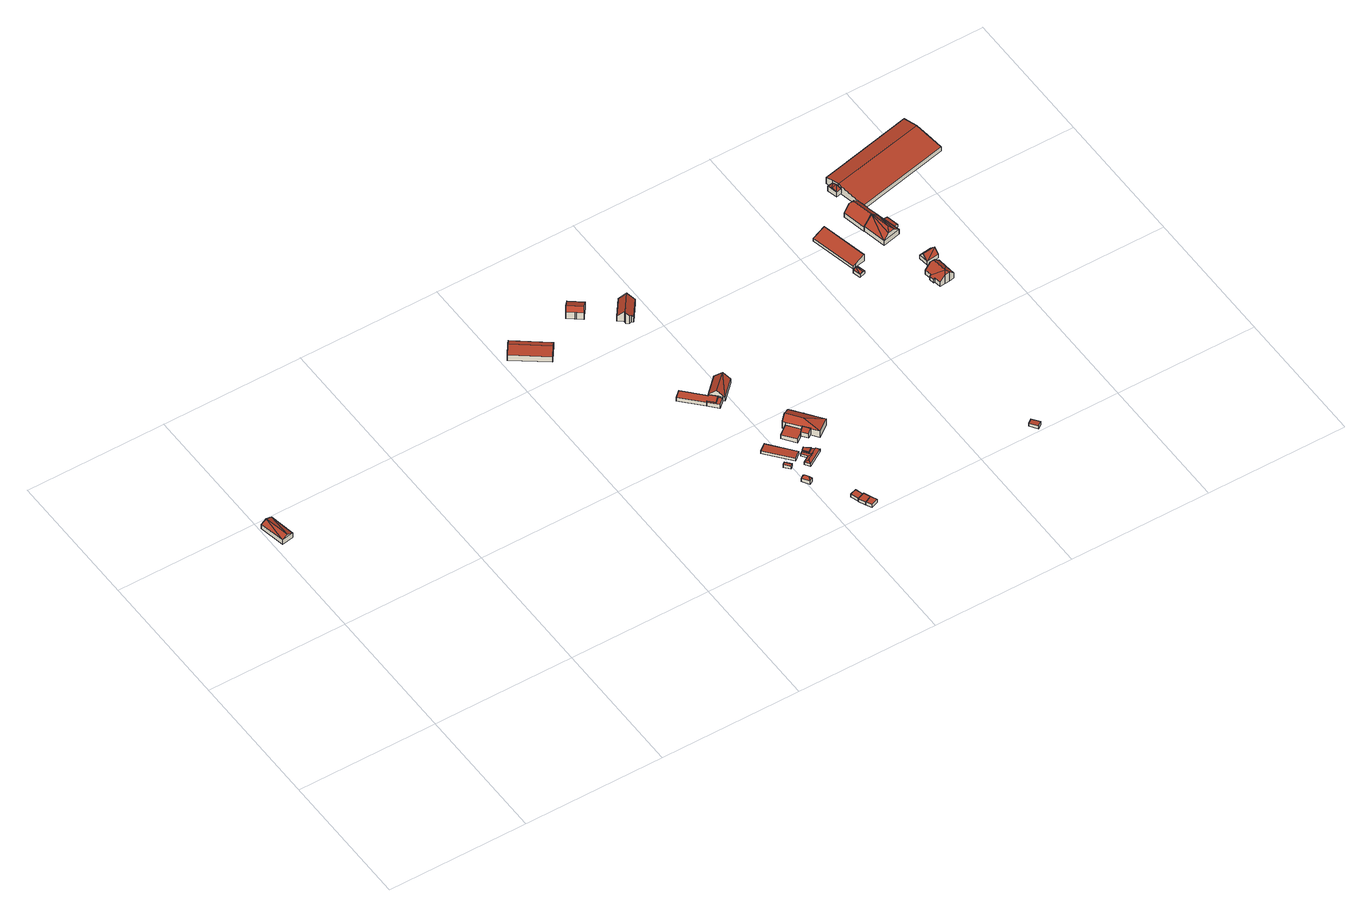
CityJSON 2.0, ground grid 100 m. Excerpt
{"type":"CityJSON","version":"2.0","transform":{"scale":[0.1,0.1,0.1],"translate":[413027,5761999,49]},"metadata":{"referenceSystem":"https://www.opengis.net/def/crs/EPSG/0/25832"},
"CityObjects":{
"building1":{"type":"Building","attributes":{"Gemeindeschluessel":"05515000","Geometrietyp2DReferenz":"3000","function":"31001_2600","roofType":"3100","measuredHeight":5.63},"geometry":[{"type":"Solid","lod":"2","boundaries":[[[[0,1,2,3]],[[4,5,1,0]],[[6,7,5,4]],[[3,2,7,6]],[[0,8,4]],[[6,9,3]],[[8,0,3]],[[3,9,8]],[[4,8,9]],[[9,6,4]],[[1,5,7,2]]]],"semantics":{"surfaces":[{"type":"WallSurface"},{"type":"RoofSurface"},{"type":"GroundSurface"}],"values":[[0,0,0,0,0,0,1,1,1,1,2]]}}]},
"building2":{"type":"Building","attributes":{"Gemeindeschluessel":"05570044","Geometrietyp2DReferenz":"3000","function":"31001_2700","roofType":"3100","measuredHeight":5.73},"geometry":[{"type":"Solid","lod":"2","boundaries":[[[[10,11,12,13]],[[14,15,11,10]],[[16,17,15,14]],[[18,19,17,16]],[[20,21,19,18]],[[13,12,21,20]],[[14,10,13,16]],[[20,18,16,13]],[[11,15,17,19,21,12]]]],"semantics":{"surfaces":[{"type":"WallSurface"},{"type":"RoofSurface"},{"type":"GroundSurface"}],"values":[[0,0,0,0,0,0,1,1,2]]}}]},
"building3":{"type":"Building","attributes":{"Gemeindeschluessel":"05570044","Geometrietyp2DReferenz":"3000","function":"31001_1310","roofType":"5000","measuredHeight":5.41},"geometry":[{"type":"Solid","lod":"2","boundaries":[[[[22,23,24,25]],[[26,27,23,22]],[[28,29,27,26]],[[25,24,29,28]],[[28,26,30]],[[30,26,22,31]],[[22,25,31]],[[31,25,28,30]],[[23,27,29,24]]]],"semantics":{"surfaces":[{"type":"WallSurface"},{"type":"RoofSurface"},{"type":"GroundSurface"}],"values":[[0,0,0,0,1,1,1,1,2]]}}]},
"building4":{"type":"Building","attributes":{"Gemeindeschluessel":"05570044","Geometrietyp2DReferenz":"3000","function":"31001_1310","roofType":"1000","measuredHeight":2.26},"geometry":[{"type":"Solid","lod":"2","boundaries":[[[[32,33,34,35]],[[36,37,33,32]],[[38,39,37,36]],[[35,34,39,38]],[[36,32,35,38]],[[33,37,39,34]]]],"semantics":{"surfaces":[{"type":"WallSurface"},{"type":"RoofSurface"},{"type":"GroundSurface"}],"values":[[0,0,0,0,1,2]]}}]},
"building5":{"type":"Building","attributes":{"Gemeindeschluessel":"05570044","Geometrietyp2DReferenz":"3000","function":"31001_2460","roofType":"2100","measuredHeight":2.51},"geometry":[{"type":"Solid","lod":"2","boundaries":[[[[40,41,42,43]],[[44,45,41,40]],[[46,47,45,44]],[[43,42,47,46]],[[44,40,43,46]],[[41,45,47,42]]]],"semantics":{"surfaces":[{"type":"WallSurface"},{"type":"RoofSurface"},{"type":"GroundSurface"}],"values":[[0,0,0,0,1,2]]}}]},
"building6":{"type":"Building","attributes":{"Gemeindeschluessel":"05570044","Geometrietyp2DReferenz":"3000","function":"31001_1000","roofType":"1000","measuredHeight":3.4},"geometry":[{"type":"Solid","lod":"2","boundaries":[[[[48,49,50,51]],[[52,53,49,48]],[[54,55,53,52]],[[56,57,55,54]],[[58,59,57,56]],[[60,61,59,58]],[[62,63,61,60]],[[64,65,63,62]],[[51,50,65,64]],[[62,60,58,56,54,52,48,51,64]],[[49,53,55,57,59,61,63,65,50]]]],"semantics":{"surfaces":[{"type":"WallSurface"},{"type":"RoofSurface"},{"type":"GroundSurface"}],"values":[[0,0,0,0,0,0,0,0,0,1,2]]}}]},
"building7":{"type":"Building","attributes":{"Gemeindeschluessel":"05570044","Geometrietyp2DReferenz":"3000","function":"31001_2700","roofType":"1000","measuredHeight":2.31},"geometry":[{"type":"Solid","lod":"2","boundaries":[[[[66,67,68,69]],[[70,71,67,66]],[[72,73,71,70]],[[69,68,73,72]],[[70,66,69,72]],[[67,71,73,68]]]],"semantics":{"surfaces":[{"type":"WallSurface"},{"type":"RoofSurface"},{"type":"GroundSurface"}],"values":[[0,0,0,0,1,2]]}}]},
"building8":{"type":"Building","attributes":{"Gemeindeschluessel":"05570044","Geometrietyp2DReferenz":"3000","function":"31001_2700","roofType":"1000","measuredHeight":2.58},"geometry":[{"type":"Solid","lod":"2","boundaries":[[[[74,75,76,77]],[[78,79,75,74]],[[80,81,79,78]],[[77,76,81,80]],[[78,74,77,80]],[[75,79,81,76]]]],"semantics":{"surfaces":[{"type":"WallSurface"},{"type":"RoofSurface"},{"type":"GroundSurface"}],"values":[[0,0,0,0,1,2]]}}]},
"building9":{"type":"Building","attributes":{"Gemeindeschluessel":"05570044","Geometrietyp2DReferenz":"3000","function":"31001_2700","roofType":"1000","measuredHeight":2.65},"geometry":[{"type":"Solid","lod":"2","boundaries":[[[[82,83,84,85]],[[86,87,83,82]],[[88,89,87,86]],[[85,84,89,88]],[[86,82,85,88]],[[83,87,89,84]]]],"semantics":{"surfaces":[{"type":"WallSurface"},{"type":"RoofSurface"},{"type":"GroundSurface"}],"values":[[0,0,0,0,1,2]]}}]},
"building10":{"type":"Building","attributes":{"Gemeindeschluessel":"05570044","Geometrietyp2DReferenz":"3000","function":"31001_1000","roofType":"1000","measuredHeight":3.43},"geometry":[{"type":"Solid","lod":"2","boundaries":[[[[48,49,53,52]],[[51,50,49,48]],[[64,65,50,51]],[[90,91,65,64]],[[92,93,91,90]],[[52,53,93,92]],[[90,64,51,48,52,92]],[[49,50,65,91,93,53]]]],"semantics":{"surfaces":[{"type":"WallSurface"},{"type":"RoofSurface"},{"type":"GroundSurface"}],"values":[[0,0,0,0,0,0,1,2]]}}]},
"building11":{"type":"Building","attributes":{"Gemeindeschluessel":"05570044","Geometrietyp2DReferenz":"3000","function":"31001_1000","roofType":"3100","measuredHeight":8.69},"address":[{"country":"Germany","locality":"Telgte","thoroughfareNumber":"31","thoroughfareName":"Lauheide"}],"geometry":[{"type":"Solid","lod":"2","boundaries":[[[[94,95,96,97]],[[98,99,95,94]],[[100,101,99,98]],[[102,103,101,100]],[[104,105,103,102]],[[106,107,105,104]],[[108,109,107,106]],[[110,111,109,108]],[[112,113,111,110]],[[97,96,113,112]],[[106,104,102,100,108]],[[98,94,97,112,110,108,100]],[[95,99,101,103,105,107,109,111,113,96]]]],"semantics":{"surfaces":[{"type":"WallSurface"},{"type":"RoofSurface"},{"type":"GroundSurface"}],"values":[[0,0,0,0,0,0,0,0,0,0,1,1,2]]}}]},
"building12":{"type":"Building","attributes":{"Gemeindeschluessel":"05570044","Geometrietyp2DReferenz":"3000","function":"31001_1310","roofType":"5000","measuredHeight":2.79},"geometry":[{"type":"Solid","lod":"2","boundaries":[[[[114,115,116,117]],[[118,119,115,114]],[[120,121,119,118]],[[122,123,121,120]],[[124,125,123,122]],[[126,127,125,124]],[[128,129,127,126]],[[117,116,129,128]],[[130,131,132,128,126,133]],[[133,126,124,134]],[[124,122,134]],[[130,133,134,122,120,135]],[[120,118,135]],[[130,135,118,114,131]],[[131,114,117,132]],[[117,128,132]],[[115,119,121,123,125,127,129,116]]]],"semantics":{"surfaces":[{"type":"WallSurface"},{"type":"RoofSurface"},{"type":"GroundSurface"}],"values":[[0,0,0,0,0,0,0,0,1,1,1,1,0,1,1,1,2]]}}]},
"building13":{"type":"Building","attributes":{"Gemeindeschluessel":"05570044","Geometrietyp2DReferenz":"3000","function":"31001_9998","roofType":"2100","measuredHeight":2.69},"geometry":[{"type":"Solid","lod":"2","boundaries":[[[[136,137,138,139]],[[140,141,137,136]],[[142,143,141,140]],[[139,138,143,142]],[[140,136,139,142]],[[137,141,143,138]]]],"semantics":{"surfaces":[{"type":"WallSurface"},{"type":"RoofSurface"},{"type":"GroundSurface"}],"values":[[0,0,0,0,1,2]]}}]},
"building14":{"type":"Building","attributes":{"Gemeindeschluessel":"05570044","Geometrietyp2DReferenz":"3000","function":"31001_1000","roofType":"5000","measuredHeight":8.11},"address":[{"country":"Germany","locality":"Telgte","thoroughfareNumber":"29","thoroughfareName":"Lauheide"}],"geometry":[{"type":"Solid","lod":"2","boundaries":[[[[144,145,146,147]],[[148,149,145,144]],[[150,151,149,148]],[[147,146,151,150]],[[152,144,147,153]],[[150,148,152]],[[152,153,150]],[[150,153,147]],[[144,152,148]],[[145,149,151,146]]]],"semantics":{"surfaces":[{"type":"WallSurface"},{"type":"RoofSurface"},{"type":"GroundSurface"}],"values":[[0,0,0,0,1,1,1,0,0,2]]}}]},
"building15":{"type":"Building","attributes":{"Gemeindeschluessel":"05570044","Geometrietyp2DReferenz":"3000","function":"51009_1610","roofType":"2100","measuredHeight":5.74},"geometry":[{"type":"Solid","lod":"2","boundaries":[[[[154,155,156,157]],[[158,159,155,154]],[[160,161,159,158]],[[157,156,161,160]],[[158,154,157,160]],[[155,159,161,156]]]],"semantics":{"surfaces":[{"type":"WallSurface"},{"type":"RoofSurface"},{"type":"GroundSurface"}],"values":[[0,0,0,0,1,2]]}}]},
"building16":{"type":"Building","attributes":{"Gemeindeschluessel":"05570044","Geometrietyp2DReferenz":"3000","function":"31001_1000"},"address":[{"country":"Germany","locality":"Telgte","thoroughfareNumber":"28","thoroughfareName":"Lauheide"}],"children":["building16-1","building16-2","building16-3"]},
"building16-1":{"type":"BuildingPart","attributes":{"roofType":"1000","measuredHeight":3.36},"parents":["building16"],"geometry":[{"type":"Solid","lod":"2","boundaries":[[[[162,163,164,165]],[[166,167,163,162]],[[168,169,167,166]],[[170,171,169,168]],[[166,162,165,170,168]],[[164,163,167,169,171]],[[165,164,171,170]]]],"semantics":{"surfaces":[{"type":"WallSurface"},{"type":"RoofSurface"},{"type":"GroundSurface"},{"type":"ClosureSurface"}],"values":[[0,0,0,0,1,2,3]]}}]},
"building16-2":{"type":"BuildingPart","attributes":{"roofType":"2100","measuredHeight":5.1},"parents":["building16"],"geometry":[{"type":"Solid","lod":"2","boundaries":[[[[172,173,174,175]],[[176,177,173,172]],[[178,179,177,176]],[[180,181,179,178]],[[182,183,181,180]],[[184,185,183,182]],[[186,187,185,184]],[[188,189,187,186]],[[175,174,190,191]],[[188,186,184,182,180,178,176,172,175,191]],[[173,177,179,181,183,185,187,189,190,174]],[[189,188,191,190]]]],"semantics":{"surfaces":[{"type":"WallSurface"},{"type":"RoofSurface"},{"type":"GroundSurface"},{"type":"ClosureSurface"}],"values":[[0,0,0,0,0,0,0,0,0,1,2,3]]}}]},
"building16-3":{"type":"BuildingPart","attributes":{"roofType":"5000","measuredHeight":8.96},"parents":["building16"],"geometry":[{"type":"Solid","lod":"2","boundaries":[[[[171,170,192]],[[193,194,171,192]],[[195,196,194,193]],[[197,198,196,195]],[[199,191,190,198,197]],[[200,201,189,188,202]],[[203,204,201,200]],[[205,206,204,203]],[[207,164,206,205]],[[208,165,164,207]],[[200,209,203]],[[202,199,197,195,209,200]],[[193,192,208,207,205,203,209,195]],[[171,194,196,198,190,189,201,204,206,164]],[[170,165,208,192]],[[171,164,165,170]],[[191,199,202,188]],[[189,190,191,188]]]],"semantics":{"surfaces":[{"type":"WallSurface"},{"type":"RoofSurface"},{"type":"GroundSurface"},{"type":"ClosureSurface"}],"values":[[0,0,0,0,0,0,0,0,0,0,1,1,1,2,0,3,0,3]]}}]},
"building17":{"type":"Building","attributes":{"Gemeindeschluessel":"05570044","Geometrietyp2DReferenz":"3000","function":"31001_1000","roofType":"3100","measuredHeight":9.48},"address":[{"country":"Germany","locality":"Telgte","thoroughfareNumber":"30","thoroughfareName":"Lauheide"}],"geometry":[{"type":"Solid","lod":"2","boundaries":[[[[210,211,212,213]],[[214,215,211,210]],[[216,217,215,214]],[[218,219,217,216]],[[220,221,219,218]],[[222,223,221,220]],[[224,225,223,222]],[[226,227,225,224]],[[228,229,227,226]],[[230,231,229,228]],[[213,212,231,230]],[[224,222,220,218,226]],[[216,214,210,213,230,228,226,218]],[[211,215,217,219,221,223,225,227,229,231,212]]]],"semantics":{"surfaces":[{"type":"WallSurface"},{"type":"RoofSurface"},{"type":"GroundSurface"}],"values":[[0,0,0,0,0,0,0,0,0,0,0,1,1,2]]}}]},
"building18":{"type":"Building","attributes":{"Gemeindeschluessel":"05570044","Geometrietyp2DReferenz":"3000","function":"31001_2460","roofType":"2100","measuredHeight":2.72},"geometry":[{"type":"Solid","lod":"2","boundaries":[[[[232,233,234,235]],[[236,237,233,232]],[[238,239,237,236]],[[235,234,239,238]],[[236,232,235,238]],[[233,237,239,234]]]],"semantics":{"surfaces":[{"type":"WallSurface"},{"type":"RoofSurface"},{"type":"GroundSurface"}],"values":[[0,0,0,0,1,2]]}}]},
"building19":{"type":"Building","attributes":{"Gemeindeschluessel":"05570044","Geometrietyp2DReferenz":"3000","function":"31001_2700","roofType":"3100","measuredHeight":3.96},"geometry":[{"type":"Solid","lod":"2","boundaries":[[[[240,241,242,243]],[[244,245,241,240]],[[246,247,245,244]],[[243,242,247,246]],[[240,248,244]],[[246,249,243]],[[243,249,248]],[[248,240,243]],[[249,246,244]],[[244,248,249]],[[241,245,247,242]]]],"semantics":{"surfaces":[{"type":"WallSurface"},{"type":"RoofSurface"},{"type":"GroundSurface"}],"values":[[0,0,0,0,0,0,1,1,1,1,2]]}}]},
"building20":{"type":"Building","attributes":{"Gemeindeschluessel":"05570044","Geometrietyp2DReferenz":"3000","function":"31001_2700","roofType":"2100","measuredHeight":5.58},"geometry":[{"type":"Solid","lod":"2","boundaries":[[[[250,251,252,253]],[[254,255,251,250]],[[256,257,255,254]],[[258,259,257,256]],[[253,252,259,258]],[[256,254,250,253,258]],[[251,255,257,259,252]]]],"semantics":{"surfaces":[{"type":"WallSurface"},{"type":"RoofSurface"},{"type":"GroundSurface"}],"values":[[0,0,0,0,0,1,2]]}}]},
"building21":{"type":"Building","attributes":{"Gemeindeschluessel":"05570044","Geometrietyp2DReferenz":"3000","function":"31001_1000","roofType":"3300","measuredHeight":9.8},"address":[{"country":"Germany","locality":"Telgte","thoroughfareNumber":"26a","thoroughfareName":"Lauheide"}],"geometry":[{"type":"Solid","lod":"2","boundaries":[[[[260,261,262,263]],[[264,265,261,260]],[[266,267,265,264]],[[268,269,267,266]],[[270,271,269,268]],[[272,273,271,270]],[[274,275,273,272]],[[276,277,275,274]],[[278,279,277,276]],[[280,281,279,278]],[[282,283,281,280]],[[284,285,283,282]],[[286,287,285,284]],[[263,262,287,286]],[[280,288,282]],[[260,289,264]],[[278,276,274,289,288,280]],[[272,270,268,266,264,289,274]],[[263,286,289,260]],[[284,282,288,289,286]],[[261,265,267,269,271,273,275,277,279,281,283,285,287,262]]]],"semantics":{"surfaces":[{"type":"WallSurface"},{"type":"RoofSurface"},{"type":"GroundSurface"}],"values":[[0,0,0,0,0,0,0,0,0,0,0,0,0,0,1,1,1,1,1,1,2]]}}]},
"building22":{"type":"Building","attributes":{"Gemeindeschluessel":"05570044","Geometrietyp2DReferenz":"3000","function":"31001_1000","roofType":"9999","measuredHeight":10.32},"address":[{"country":"Germany","locality":"Telgte","thoroughfareNumber":"26","thoroughfareName":"Lauheide"}],"geometry":[{"type":"Solid","lod":"2","boundaries":[[[[290,291,292,293]],[[294,295,291,290]],[[296,297,295,294]],[[293,292,297,296]],[[290,298,299,294]],[[296,300,293]],[[298,301,299]],[[298,290,293]],[[301,298,293]],[[293,300,301]],[[299,301,300]],[[294,299,300]],[[300,296,294]],[[291,295,297,292]]]],"semantics":{"surfaces":[{"type":"WallSurface"},{"type":"RoofSurface"},{"type":"GroundSurface"}],"values":[[0,0,0,0,0,0,1,1,1,1,1,1,1,2]]}}]},
"building23":{"type":"Building","attributes":{"Gemeindeschluessel":"05570044","Geometrietyp2DReferenz":"3000","function":"31001_2700","roofType":"5000","measuredHeight":10.61},"geometry":[{"type":"Solid","lod":"2","boundaries":[[[[302,303,304,305]],[[306,307,303,302]],[[308,309,307,306]],[[310,311,309,308]],[[312,313,311,310]],[[314,315,313,312]],[[316,317,315,314]],[[305,304,317,316]],[[318,319,320,321]],[[305,316,322,319,318]],[[323,324,320,319,322,325,326]],[[320,324,308,306]],[[324,323,310,308]],[[323,326,312,310]],[[326,325,314,312]],[[321,320,306,302]],[[318,321,302,305]],[[325,322,316,314]],[[303,307,309,311,313,315,317,304]]]],"semantics":{"surfaces":[{"type":"WallSurface"},{"type":"RoofSurface"},{"type":"GroundSurface"}],"values":[[0,0,0,0,0,0,0,0,1,1,1,0,0,0,0,0,0,0,2]]}}]},
"building24":{"type":"Building","attributes":{"Gemeindeschluessel":"05570044","Geometrietyp2DReferenz":"3000","function":"31001_2460","roofType":"3100","measuredHeight":7.29},"geometry":[{"type":"Solid","lod":"2","boundaries":[[[[327,328,329,330]],[[331,332,328,327]],[[333,334,332,331]],[[330,329,334,333]],[[327,335,331]],[[333,336,330]],[[336,335,327]],[[327,330,336]],[[335,336,333]],[[333,331,335]],[[328,332,334,329]]]],"semantics":{"surfaces":[{"type":"WallSurface"},{"type":"RoofSurface"},{"type":"GroundSurface"}],"values":[[0,0,0,0,0,0,1,1,1,1,2]]}}]},
"building25":{"type":"Building","attributes":{"Gemeindeschluessel":"05570044","Geometrietyp2DReferenz":"3000","function":"51009_1610","roofType":"3100","measuredHeight":5.16},"geometry":[{"type":"Solid","lod":"2","boundaries":[[[[337,338,339,340]],[[341,342,338,337]],[[343,344,342,341]],[[340,339,344,343]],[[337,345,341]],[[343,346,340]],[[346,345,337]],[[337,340,346]],[[343,341,345]],[[345,346,343]],[[338,342,344,339]]]],"semantics":{"surfaces":[{"type":"WallSurface"},{"type":"RoofSurface"},{"type":"GroundSurface"}],"values":[[0,0,0,0,0,0,1,1,1,1,2]]}}]},
"building26":{"type":"Building","attributes":{"Gemeindeschluessel":"05570044","Geometrietyp2DReferenz":"3000","function":"51009_1610","roofType":"2100","measuredHeight":3.27},"geometry":[{"type":"Solid","lod":"2","boundaries":[[[[347,348,349,350]],[[351,352,348,347]],[[353,354,352,351]],[[350,349,354,353]],[[351,347,350,353]],[[348,352,354,349]]]],"semantics":{"surfaces":[{"type":"WallSurface"},{"type":"RoofSurface"},{"type":"GroundSurface"}],"values":[[0,0,0,0,1,2]]}}]},
"building27":{"type":"Building","attributes":{"Gemeindeschluessel":"05570044","Geometrietyp2DReferenz":"3000","function":"31001_2700","roofType":"3100","measuredHeight":7.21},"geometry":[{"type":"Solid","lod":"2","boundaries":[[[[355,356,357,358]],[[359,360,356,355]],[[361,362,360,359]],[[363,364,362,361]],[[365,366,364,363]],[[367,368,366,365]],[[369,370,368,367]],[[371,372,370,369]],[[373,374,372,371]],[[375,376,374,373]],[[358,357,376,375]],[[369,367,365,363,361,371]],[[359,355,358,375,373,371,361]],[[356,360,362,364,366,368,370,372,374,376,357]]]],"semantics":{"surfaces":[{"type":"WallSurface"},{"type":"RoofSurface"},{"type":"GroundSurface"}],"values":[[0,0,0,0,0,0,0,0,0,0,0,1,1,2]]}}]}
},
"vertices":[
[125,1765,62],[125,1765,25],[92,1949,25],[92,1949,62],[42,1750,62],[42,1750,25],[7,1932,62],[7,1932,25],[84,1758,82],[49,1940,82],
[2109,2375,68],[2109,2375,22],[2085,2343,22],[2085,2343,79],[2332,2208,68],[2332,2208,22],[2308,2176,79],[2308,2176,22],[2258,2109,68],[2258,2109,22],[2035,2276,68],[2035,2276,22],
[2997,452,56],[2997,452,25],[2972,436,25],[2972,436,56],[3028,402,56],[3028,402,25],[3003,387,56],[3003,387,25],[3008,406,79],[2993,431,79],
[2997,576,47],[2997,576,24],[2963,614,24],[2963,614,47],[2980,561,47],[2980,561,24],[2946,599,47],[2946,599,24],
[2945,808,49],[2945,808,24],[2897,771,24],[2897,771,46],[3087,638,49],[3087,638,24],[3038,600,46],[3038,600,24],
[2847,1292,56],[2847,1292,22],[2888,1250,22],[2888,1250,56],[2839,1285,56],[2839,1285,22],[2709,1421,56],[2709,1421,22],[2751,1461,56],[2751,1461,22],[2880,1325,56],[2880,1325,22],[2886,1331,56],[2886,1331,22],[2927,1288,56],[2927,1288,22],[2921,1282,56],[2921,1282,22],
[3200,181,48],[3200,181,25],[3154,165,25],[3154,165,48],[3218,127,48],[3218,127,25],[3173,111,48],[3173,111,25],
[3223,128,51],[3223,128,25],[3170,105,25],[3170,105,51],[3243,80,51],[3243,80,25],[3191,57,51],[3191,57,25],
[3243,80,52],[3243,80,26],[3192,55,26],[3192,55,52],[3264,36,52],[3264,36,26],[3214,16,52],[3214,16,26],
[2941,1261,56],[2941,1261,22],[2899,1221,56],[2899,1221,22],
[2523,2367,82],[2523,2367,24],[2567,2334,24],[2567,2334,82],[2526,2370,87],[2526,2370,24],[2540,2389,111],[2540,2389,24],[2576,2436,84],[2576,2436,24],[2579,2440,82],[2579,2440,24],[2670,2372,82],[2670,2372,24],[2631,2321,111],[2631,2321,24],[2614,2298,82],[2614,2298,24],[2578,2325,82],[2578,2325,24],
[3136,598,45],[3136,598,24],[3108,634,24],[3108,634,45],[3165,620,45],[3165,620,24],[3207,585,45],[3207,585,24],[3090,512,45],[3090,512,24],[3067,549,45],[3067,549,24],[3115,579,45],[3115,579,24],[3087,617,45],[3087,617,24],[3147,576,52],[3133,578,49],[3099,623,48],[3146,573,51],[3097,542,51],[3186,602,52],
[3128,651,52],[3128,651,26],[3108,634,26],[3108,634,50],[3165,620,53],[3165,620,26],[3136,598,50],[3136,598,26],
[2996,1441,57],[2996,1441,22],[2883,1334,22],[2883,1334,57],[3070,1363,57],[3070,1363,22],[2957,1256,57],[2957,1256,22],[3034,1401,103],[2921,1295,103],
[3207,709,69],[3207,709,32],[3233,729,32],[3233,729,89],[3174,750,69],[3174,750,32],[3201,771,89],[3201,771,32],
[3174,750,59],[3174,750,25],[3201,771,25],[3201,771,59],[3133,719,59],[3133,719,25],[3066,806,59],[3066,806,25],[3133,858,59],[3133,858,25],
[3228,939,67],[3228,939,25],[3219,950,25],[3219,950,67],[3229,940,66],[3229,940,25],[3231,938,66],[3231,938,25],[3230,937,67],[3230,937,25],[3276,878,67],[3276,878,25],[3278,879,65],[3278,879,25],[3280,876,66],[3280,876,25],[3265,865,76],[3265,865,25],[3206,940,25],[3206,940,76],
[3133,858,83],[3121,874,83],[3121,874,25],[3155,901,115],[3155,901,25],[3174,915,103],[3174,915,25],[3206,940,83],[3358,745,83],[3358,745,25],[3265,865,83],[3272,679,83],[3272,679,25],[3233,729,82],[3233,729,25],[3201,771,82],[3201,771,83],[3231,804,115],
[2844,2125,79],[2844,2125,21],[2856,2116,21],[2856,2116,64],[2828,2119,89],[2828,2119,21],[2810,2132,111],[2810,2132,21],[2810,2140,116],[2810,2140,21],[2810,2150,110],[2810,2150,21],[2774,2179,64],[2774,2179,21],[2864,2297,64],[2864,2297,21],[2905,2266,116],[2905,2266,21],[2906,2265,115],[2906,2265,21],[2947,2234,64],[2947,2234,21],
[4390,62,41],[4390,62,17],[4428,9,17],[4428,9,44],[4422,86,41],[4422,86,17],[4460,33,44],[4460,33,17],
[4207,1727,34],[4207,1727,10],[4220,1672,10],[4220,1672,34],[4249,1737,34],[4249,1737,10],[4262,1681,34],[4262,1681,10],[4228,1732,49],[4241,1676,49],
[4149,2083,34],[4149,2083,12],[4222,1751,12],[4222,1751,34],[4243,2104,67],[4243,2104,12],[4316,1772,67],[4316,1772,12],[4245,1756,42],[4245,1756,12],
[4658,1342,93],[4658,1342,14],[4693,1347,14],[4693,1347,60],[4622,1338,93],[4622,1338,14],[4584,1333,51],[4584,1333,14],[4577,1384,51],[4577,1384,14],[4567,1383,40],[4567,1383,14],[4563,1420,40],[4563,1420,14],[4571,1421,48],[4571,1421,14],[4573,1422,51],[4573,1422,14],[4567,1472,51],[4567,1472,14],[4605,1477,93],[4605,1477,14],[4640,1481,93],[4640,1481,14],[4676,1486,60],[4676,1486,14],[4684,1423,60],[4684,1423,14],[4623,1461,112],[4636,1357,112],
[4617,1840,52],[4617,1840,13],[4580,2007,13],[4580,2007,52],[4489,1811,52],[4489,1811,13],[4453,1978,52],[4453,1978,13],[4576,1831,92],[4529,1820,92],[4516,1992,116],[4547,1852,116],
[4485,2160,47],[4485,2160,10],[4416,2145,10],[4416,2145,47],[4498,2163,47],[4498,2163,10],[4544,2173,47],[4544,2173,10],[4552,2134,47],[4552,2134,10],[4560,2098,47],[4560,2098,10],[4580,2007,47],[4580,2007,10],[4453,1978,47],[4453,1978,10],[4462,2155,97],[4483,2141,116],[4498,2163,97],[4485,2160,97],[4515,1992,116],[4552,2134,51],[4544,2173,51],[4580,2007,51],[4560,2098,51],
[4616,1528,48],[4616,1528,14],[4705,1539,14],[4705,1539,48],[4607,1598,48],[4607,1598,14],[4696,1609,48],[4696,1609,14],[4611,1563,87],[4701,1574,87],
[4495,2392,50],[4495,2392,9],[4456,2384,9],[4456,2384,50],[4511,2319,50],[4511,2319,9],[4472,2311,50],[4472,2311,9],[4503,2356,61],[4464,2347,61],
[4622,1979,39],[4622,1979,14],[4587,1972,14],[4587,1972,46],[4641,1891,39],[4641,1891,14],[4607,1884,46],[4607,1884,14],
[4544,2173,49],[4544,2173,6],[4552,2134,6],[4552,2134,42],[4511,2319,75],[4511,2319,6],[4507,2339,78],[4507,2339,6],[4495,2392,69],[4495,2392,6],[4484,2443,60],[4484,2443,6],[4585,2465,60],[4585,2465,6],[5150,2590,60],[5150,2590,6],[5173,2486,78],[5173,2486,6],[5192,2398,63],[5192,2398,6],[5218,2282,42],[5218,2282,6]
]}
